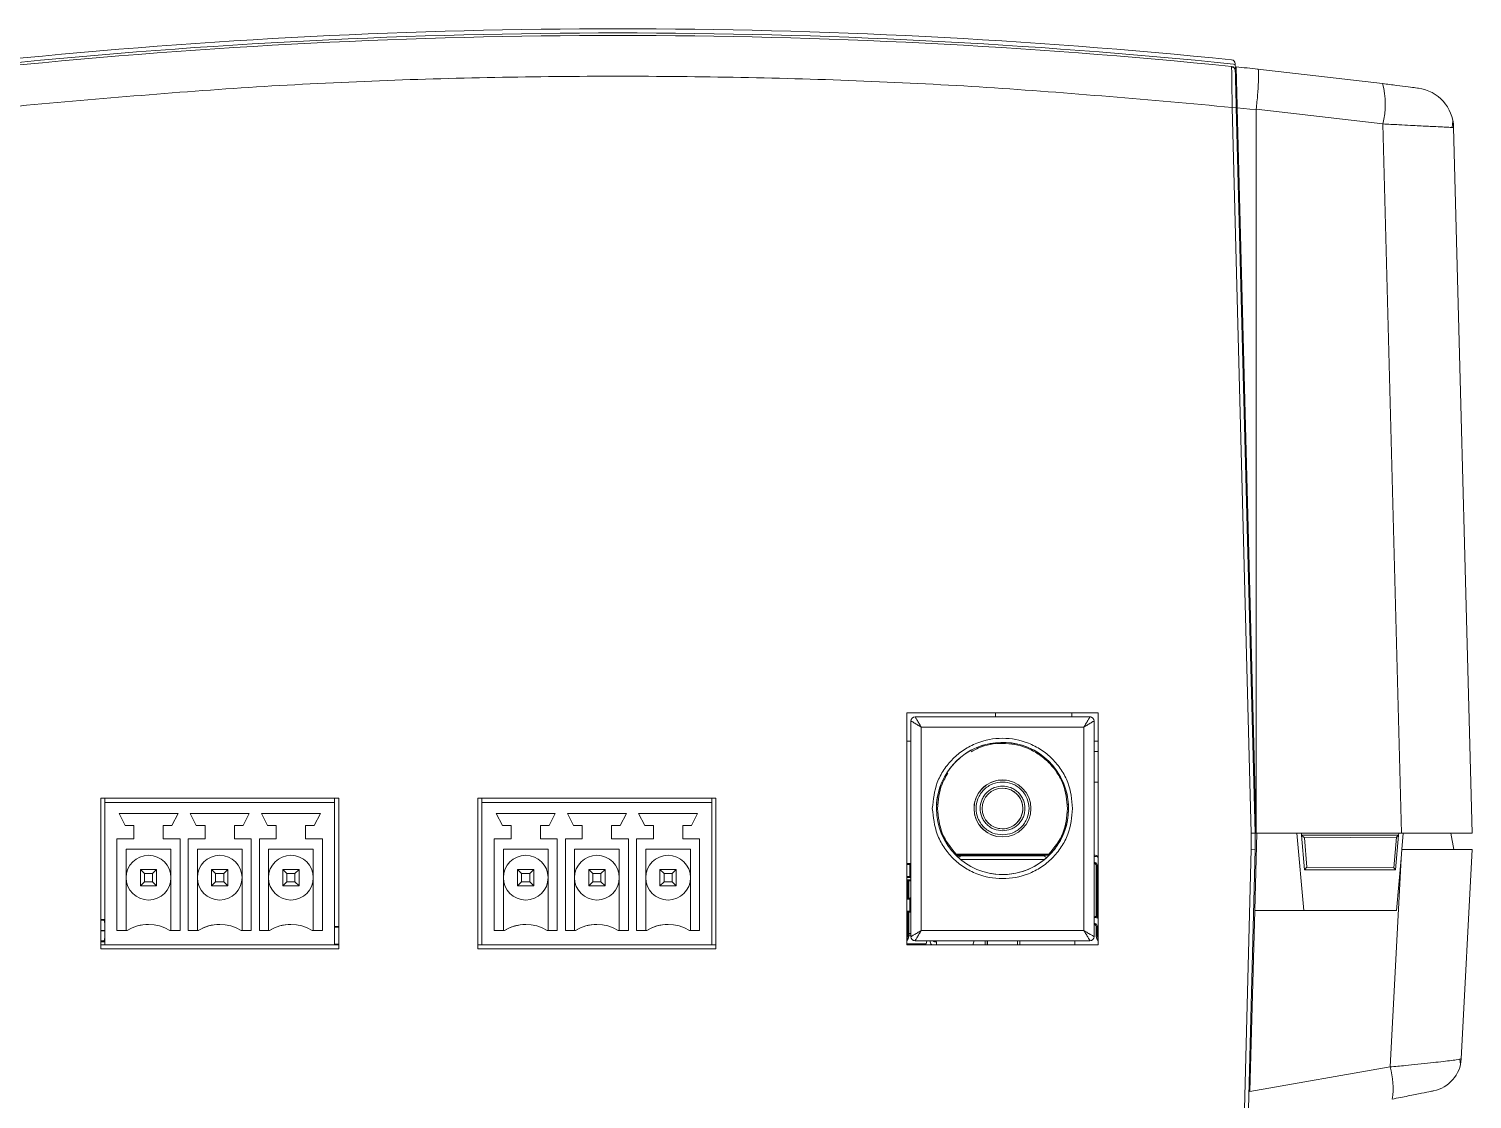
# Model space of a CAD drawing. Header units: millimetres. Extents: x 15 to 1184, y 5 to 836.
# Drawn here: x 515.1 to 657, y 67.4 to 172.6 of the extents above; entities that cross this region are included whole.
import ezdxf

# ---------------------------------------------------------------- set-up
doc = ezdxf.new("R2010")
doc.units = ezdxf.units.MM

msp = doc.modelspace()

# ---------------------------------------------------------------- linework, layer by layer
at = {"color": 7, "linetype": 'Continuous', "lineweight": 15}
for p, q in [((633.69, 169.19), (633.69, 168.96)), ((633.7, 168.68), (633.76, 168.68)), ((648.17, 167.24), (635.91, 168.66)), ((633.78, 164.91), (633.38, 164.9)), ((635.25, 93.56), (633.38, 164.9)), ((635.65, 93.57), (633.78, 164.91)), ((635.75, 164.66), (633.88, 164.85)), ((633.88, 164.85), (635.75, 93.57)), ((635.75, 164.71), (648.2, 163.27)), ((635.75, 164.66), (635.75, 164.71)), ((635.75, 93.57), (635.75, 164.66)), ((633.8, 164.3), (633.9, 164.3)), ((633.81, 163.97), (633.91, 163.97)), ((633.91, 163.93), (633.81, 163.94)), ((648.2, 163.27), (650.02, 93.57)), ((655.03, 162.93), (655.09, 163.59)), ((655.16, 162.92), (654.93, 162.93)), ((656.98, 93.57), (655.16, 162.92)), ((620.2, 105.39), (601.4, 105.39)), ((601.4, 105.39), (601.4, 82.59)), ((610.1, 105.39), (610.1, 104.99)), ((610.1, 105.39), (610.1, 104.99)), ((620.2, 82.59), (620.2, 105.39)), ((601.8, 104.59), (601.8, 83.39)), ((601.8, 104.59), (601.8, 104.59)), ((601.8, 104.59), (601.8, 96.39)), ((619.4, 104.99), (602.2, 104.99)), ((602.2, 104.99), (602.2, 104.99)), ((604.4, 104.99), (602.2, 104.99)), ((602.8, 103.99), (602.8, 83.99)), ((618.8, 103.99), (602.8, 103.99)), ((605.2, 104.99), (605.2, 104.99)), ((616.4, 104.99), (616.4, 104.99)), ((619.4, 104.99), (617.2, 104.99)), ((618.8, 83.99), (618.8, 103.99)), ((619.4, 104.99), (619.4, 104.99)), ((619.5, 104.98), (619.5, 104.98)), ((619.8, 83.39), (619.8, 104.59)), ((601.4, 102.59), (601.8, 102.59)), ((619.8, 102.59), (620.2, 102.59)), ((619.8, 101.59), (620.2, 101.59)), ((611.29, 97.93), (610.8, 97.99)), ((611.29, 97.93), (611.29, 97.93)), ((611.48, 98.71), (611.48, 98.71)), ((619.8, 98.59), (620.2, 98.59)), ((545.53, 96.99), (522.13, 96.99)), ((522.13, 96.99), (522.13, 82.19)), ((522.53, 96.59), (522.53, 96.59)), ((522.53, 96.59), (522.53, 96.59)), ((522.53, 82.59), (522.53, 96.59)), ((522.53, 96.59), (545.13, 96.59)), ((545.13, 96.59), (545.13, 82.59)), ((545.53, 82.19), (545.53, 96.99)), ((582.62, 96.99), (559.22, 96.99)), ((559.22, 96.99), (559.22, 82.19)), ((559.62, 96.59), (559.62, 96.59)), ((559.62, 96.59), (559.62, 96.59)), ((559.62, 82.59), (559.62, 96.59)), ((559.62, 96.59), (582.22, 96.59)), ((582.22, 96.59), (582.22, 82.59)), ((582.62, 82.19), (582.62, 96.99)), ((635.67, 96.69), (635.57, 96.69)), ((522.53, 95.59), (522.53, 90.99)), ((529.73, 95.49), (523.93, 95.49)), ((523.93, 95.49), (524.53, 94.31)), ((529.73, 95.49), (529.13, 94.31)), ((529.13, 94.31), (529.73, 95.49)), ((529.73, 95.49), (529.73, 95.49)), ((536.73, 95.49), (530.93, 95.49)), ((530.93, 95.49), (531.53, 94.31)), ((536.73, 95.49), (536.13, 94.31)), ((536.13, 94.31), (536.73, 95.49)), ((536.73, 95.49), (536.73, 95.49)), ((543.73, 95.49), (537.93, 95.49)), ((537.93, 95.49), (538.53, 94.31)), ((543.73, 95.49), (543.13, 94.31)), ((543.13, 94.31), (543.73, 95.49)), ((543.73, 95.49), (543.73, 95.49)), ((559.62, 95.59), (559.62, 90.99)), ((566.82, 95.49), (561.02, 95.49)), ((561.02, 95.49), (561.62, 94.31)), ((566.82, 95.49), (566.22, 94.31)), ((566.22, 94.31), (566.82, 95.49)), ((566.82, 95.49), (566.82, 95.49)), ((573.82, 95.49), (568.02, 95.49)), ((568.02, 95.49), (568.62, 94.31)), ((573.82, 95.49), (573.22, 94.31)), ((573.22, 94.31), (573.82, 95.49)), ((573.82, 95.49), (573.82, 95.49)), ((580.82, 95.49), (575.02, 95.49)), ((575.02, 95.49), (575.62, 94.31)), ((580.82, 95.49), (580.22, 94.31)), ((580.22, 94.31), (580.82, 95.49)), ((580.82, 95.49), (580.82, 95.49)), ((601.8, 95.59), (601.8, 83.39)), ((601.8, 95.59), (601.8, 95.59)), ((601.8, 90.49), (601.8, 95.59)), ((635.69, 95.97), (635.59, 95.97)), ((635.65, 94.22), (635.61, 95.97)), ((524.53, 94.31), (525.39, 94.31)), ((525.39, 94.31), (525.39, 92.99)), ((528.27, 94.31), (528.27, 92.99)), ((529.13, 94.31), (528.27, 94.31)), ((528.27, 92.99), (528.27, 94.31)), ((528.27, 94.31), (528.27, 94.31)), ((529.13, 94.31), (529.13, 94.31)), ((531.53, 94.31), (532.39, 94.31)), ((532.39, 94.31), (532.39, 92.99)), ((535.27, 94.31), (535.27, 92.99)), ((536.13, 94.31), (535.27, 94.31)), ((535.27, 92.99), (535.27, 94.31)), ((535.27, 94.31), (535.27, 94.31)), ((536.13, 94.31), (536.13, 94.31)), ((538.53, 94.31), (539.39, 94.31)), ((539.39, 94.31), (539.39, 92.99)), ((542.27, 94.31), (542.27, 92.99)), ((543.13, 94.31), (542.27, 94.31)), ((542.27, 92.99), (542.27, 94.31)), ((542.27, 94.31), (542.27, 94.31)), ((543.13, 94.31), (543.13, 94.31)), ((561.62, 94.31), (562.48, 94.31)), ((562.48, 94.31), (562.48, 92.99)), ((565.36, 94.31), (565.36, 92.99)), ((566.22, 94.31), (565.36, 94.31)), ((565.36, 92.99), (565.36, 94.31)), ((565.36, 94.31), (565.36, 94.31)), ((566.22, 94.31), (566.22, 94.31)), ((568.62, 94.31), (569.48, 94.31)), ((569.48, 94.31), (569.48, 92.99)), ((572.36, 94.31), (572.36, 92.99)), ((573.22, 94.31), (572.36, 94.31)), ((572.36, 92.99), (572.36, 94.31)), ((572.36, 94.31), (572.36, 94.31)), ((573.22, 94.31), (573.22, 94.31)), ((575.62, 94.31), (576.48, 94.31)), ((576.48, 94.31), (576.48, 92.99)), ((579.36, 94.31), (579.36, 92.99)), ((580.22, 94.31), (579.36, 94.31)), ((579.36, 92.99), (579.36, 94.31)), ((579.36, 94.31), (579.36, 94.31)), ((580.22, 94.31), (580.22, 94.31)), ((610.32, 94.05), (610.32, 94.05)), ((635.65, 93.57), (635.65, 94.22)), ((525.39, 92.99), (523.73, 92.99)), ((523.73, 92.99), (523.73, 83.99)), ((528.27, 92.99), (529.93, 92.99)), ((528.27, 92.99), (528.27, 92.99)), ((529.93, 83.99), (529.93, 92.99)), ((529.93, 83.99), (529.93, 92.99)), ((529.93, 92.99), (529.93, 92.99)), ((532.39, 92.99), (530.73, 92.99)), ((530.73, 92.99), (530.73, 83.99)), ((535.27, 92.99), (536.93, 92.99)), ((535.27, 92.99), (535.27, 92.99)), ((536.93, 83.99), (536.93, 92.99)), ((536.93, 83.99), (536.93, 92.99)), ((536.93, 92.99), (536.93, 92.99)), ((539.39, 92.99), (537.73, 92.99)), ((537.73, 92.99), (537.73, 83.99)), ((542.27, 92.99), (543.93, 92.99)), ((542.27, 92.99), (542.27, 92.99)), ((543.93, 83.99), (543.93, 92.99)), ((543.93, 90.99), (543.93, 92.99)), ((543.93, 92.99), (543.93, 92.99)), ((562.48, 92.99), (560.82, 92.99)), ((560.82, 92.99), (560.82, 83.99)), ((565.36, 92.99), (567.02, 92.99)), ((565.36, 92.99), (565.36, 92.99)), ((567.02, 83.99), (567.02, 92.99)), ((567.02, 83.99), (567.02, 92.99)), ((567.02, 92.99), (567.02, 92.99)), ((569.48, 92.99), (567.82, 92.99)), ((567.82, 92.99), (567.82, 83.99)), ((572.36, 92.99), (574.02, 92.99)), ((572.36, 92.99), (572.36, 92.99)), ((574.02, 83.99), (574.02, 92.99)), ((574.02, 83.99), (574.02, 92.99)), ((574.02, 92.99), (574.02, 92.99)), ((576.48, 92.99), (574.82, 92.99)), ((574.82, 92.99), (574.82, 83.99)), ((579.36, 92.99), (581.02, 92.99)), ((579.36, 92.99), (579.36, 92.99)), ((581.02, 83.99), (581.02, 92.99)), ((581.02, 90.99), (581.02, 92.99)), ((581.02, 92.99), (581.02, 92.99)), ((610.13, 93.28), (610.13, 93.28)), ((635.25, 93.56), (635.65, 93.57)), ((635.25, 91.98), (635.25, 93.56)), ((635.6, 85.97), (635.8, 93.57)), ((635.65, 91.97), (635.65, 93.57)), ((635.65, 93.57), (635.75, 93.57)), ((650.02, 93.57), (635.75, 93.57)), ((639.75, 93.57), (640.42, 85.97)), ((640.21, 93.37), (640.19, 93.57)), ((649.75, 93.37), (640.21, 93.37)), ((640.21, 93.37), (640.48, 93.12)), ((640.5, 89.97), (640.21, 93.37)), ((640.48, 93.12), (649.55, 93.18)), ((640.48, 93.12), (640.73, 90.22)), ((649.28, 90.16), (649.55, 93.18)), ((649.75, 93.37), (649.45, 89.97)), ((649.55, 93.18), (649.75, 93.37)), ((649.77, 93.57), (649.75, 93.37)), ((650.02, 93.57), (656.98, 93.57)), ((650.06, 91.97), (650.2, 93.57)), ((655.18, 91.97), (654.9, 93.57)), ((522.53, 90.99), (522.53, 88.59)), ((522.53, 90.99), (522.53, 90.99)), ((524.63, 91.99), (524.63, 89.19)), ((524.63, 83.99), (524.63, 91.99)), ((524.63, 91.99), (524.63, 91.99)), ((524.63, 91.99), (529.03, 91.99)), ((526.83, 91.39), (526.83, 91.39)), ((529.03, 89.19), (529.03, 91.99)), ((531.63, 91.99), (531.63, 89.19)), ((531.63, 83.99), (531.63, 91.99)), ((531.63, 91.99), (531.63, 91.99)), ((531.63, 91.99), (536.03, 91.99)), ((533.83, 91.39), (533.83, 91.39)), ((536.03, 89.19), (536.03, 91.99)), ((538.63, 91.99), (538.63, 89.19)), ((538.63, 83.99), (538.63, 91.99)), ((538.63, 91.99), (538.63, 91.99)), ((538.63, 91.99), (543.03, 91.99)), ((540.83, 91.39), (540.83, 91.39)), ((543.03, 89.19), (543.03, 91.99)), ((543.93, 88.59), (543.93, 90.99)), ((543.93, 90.99), (543.93, 90.99)), ((559.62, 90.99), (559.62, 88.59)), ((559.62, 90.99), (559.62, 90.99)), ((561.72, 91.99), (561.72, 89.19)), ((561.72, 83.99), (561.72, 91.99)), ((561.72, 91.99), (561.72, 91.99)), ((561.72, 91.99), (566.12, 91.99)), ((563.92, 91.39), (563.92, 91.39)), ((566.12, 89.19), (566.12, 91.99)), ((568.72, 91.99), (568.72, 89.19)), ((568.72, 83.99), (568.72, 91.99)), ((568.72, 91.99), (568.72, 91.99)), ((568.72, 91.99), (573.12, 91.99)), ((570.92, 91.39), (570.92, 91.39)), ((573.12, 89.19), (573.12, 91.99)), ((575.72, 91.99), (575.72, 89.19)), ((575.72, 83.99), (575.72, 91.99)), ((575.72, 91.99), (575.72, 91.99)), ((575.72, 91.99), (580.12, 91.99)), ((577.92, 91.39), (577.92, 91.39)), ((580.12, 89.19), (580.12, 91.99)), ((581.02, 88.59), (581.02, 90.99)), ((581.02, 90.99), (581.02, 90.99)), ((606.21, 91.39), (614.3, 91.39)), ((606.25, 91.39), (606.21, 91.39)), ((606.25, 91.39), (606.25, 91.49)), ((606.25, 91.49), (615.36, 91.49)), ((606.25, 91.39), (615.36, 91.39)), ((615, 91.34), (606.6, 91.34)), ((606.74, 91.34), (606.73, 91.33)), ((615.36, 91.49), (615.36, 91.39)), ((615.56, 91.56), (615.56, 91.56)), ((620.05, 91.36), (620.05, 91.36)), ((634.58, 66.45), (635.25, 91.98)), ((634.98, 66.44), (635.65, 91.97)), ((635.25, 91.98), (635.65, 91.97)), ((648.91, 70.58), (649.99, 91.08)), ((649.54, 85.97), (649.99, 91.08)), ((650.06, 91.97), (649.99, 91.08)), ((656.98, 91.97), (650.06, 91.97)), ((655.9, 71.39), (656.98, 91.97)), ((526.03, 89.99), (526.43, 89.59)), ((526.03, 89.99), (527.63, 89.99)), ((526.03, 88.39), (526.03, 89.99)), ((527.23, 89.59), (526.43, 89.59)), ((526.43, 89.59), (526.43, 88.79)), ((527.63, 89.99), (527.23, 89.59)), ((527.23, 89.59), (527.23, 88.79)), ((527.63, 89.99), (527.63, 88.39)), ((533.03, 89.99), (533.43, 89.59)), ((533.03, 89.99), (534.63, 89.99)), ((533.03, 88.39), (533.03, 89.99)), ((534.23, 89.59), (533.43, 89.59)), ((533.43, 89.59), (533.43, 88.79)), ((534.63, 89.99), (534.23, 89.59)), ((534.23, 89.59), (534.23, 88.79)), ((534.63, 89.99), (534.63, 88.39)), ((540.03, 88.39), (540.03, 89.99)), ((540.03, 89.99), (540.43, 89.59)), ((540.03, 89.99), (541.63, 89.99)), ((540.43, 89.59), (540.43, 88.79)), ((541.23, 89.59), (540.43, 89.59)), ((541.63, 89.99), (541.23, 89.59)), ((541.23, 89.59), (541.23, 88.79)), ((541.63, 89.99), (541.63, 88.39)), ((563.12, 88.39), (563.12, 89.99)), ((563.12, 89.99), (563.52, 89.59)), ((563.12, 89.99), (564.72, 89.99)), ((563.52, 89.59), (563.52, 88.79)), ((564.32, 89.59), (563.52, 89.59)), ((564.72, 89.99), (564.32, 89.59)), ((564.32, 89.59), (564.32, 88.79)), ((564.72, 89.99), (564.72, 88.39)), ((570.12, 89.99), (570.52, 89.59)), ((570.12, 89.99), (571.72, 89.99)), ((570.12, 88.39), (570.12, 89.99)), ((571.32, 89.59), (570.52, 89.59)), ((570.52, 89.59), (570.52, 88.79)), ((571.72, 89.99), (571.32, 89.59)), ((571.32, 89.59), (571.32, 88.79)), ((571.72, 89.99), (571.72, 88.39)), ((577.12, 89.99), (577.52, 89.59)), ((577.12, 89.99), (578.72, 89.99)), ((577.12, 88.39), (577.12, 89.99)), ((578.32, 89.59), (577.52, 89.59)), ((577.52, 89.59), (577.52, 88.79)), ((578.72, 89.99), (578.32, 89.59)), ((578.32, 89.59), (578.32, 88.79)), ((578.72, 89.99), (578.72, 88.39)), ((601.7, 90.59), (601.4, 90.59)), ((601.4, 90.59), (601.7, 90.59)), ((601.7, 90.49), (601.7, 90.59)), ((601.7, 90.49), (601.8, 90.49)), ((601.7, 89.29), (601.7, 90.49)), ((601.8, 90.69), (601.8, 90.69)), ((601.8, 89.29), (601.8, 90.49)), ((601.8, 90.49), (601.8, 89.29)), ((620, 90.39), (620, 85.49)), ((620, 90.39), (620.1, 90.39)), ((620, 85.37), (620, 90.39)), ((620.1, 85.49), (620.1, 90.39)), ((640.5, 89.97), (640.73, 90.22)), ((640.5, 89.97), (649.45, 89.97)), ((640.73, 90.22), (649.28, 90.16)), ((649.28, 90.16), (649.45, 89.97)), ((522.53, 88.59), (522.53, 82.59)), ((522.53, 88.59), (522.53, 88.59)), ((524.63, 89.19), (524.63, 83.99)), ((526.43, 88.79), (526.03, 88.39)), ((527.63, 88.39), (526.03, 88.39)), ((527.23, 88.79), (526.43, 88.79)), ((527.23, 88.79), (527.63, 88.39)), ((529.03, 83.99), (529.03, 89.19)), ((531.63, 89.19), (531.63, 83.99)), ((533.43, 88.79), (533.03, 88.39)), ((534.63, 88.39), (533.03, 88.39)), ((534.23, 88.79), (533.43, 88.79)), ((534.23, 88.79), (534.63, 88.39)), ((536.03, 83.99), (536.03, 89.19)), ((538.63, 89.19), (538.63, 83.99)), ((540.43, 88.79), (540.03, 88.39)), ((541.63, 88.39), (540.03, 88.39)), ((541.23, 88.79), (540.43, 88.79)), ((541.23, 88.79), (541.63, 88.39)), ((543.03, 83.99), (543.03, 89.19)), ((543.93, 88.59), (543.93, 88.59)), ((543.93, 83.99), (543.93, 88.59)), ((559.62, 88.59), (559.62, 82.59)), ((559.62, 88.59), (559.62, 88.59)), ((561.72, 89.19), (561.72, 83.99)), ((563.52, 88.79), (563.12, 88.39)), ((564.72, 88.39), (563.12, 88.39)), ((564.32, 88.79), (563.52, 88.79)), ((564.32, 88.79), (564.72, 88.39)), ((566.12, 83.99), (566.12, 89.19)), ((568.72, 89.19), (568.72, 83.99)), ((570.52, 88.79), (570.12, 88.39)), ((571.72, 88.39), (570.12, 88.39)), ((571.32, 88.79), (570.52, 88.79)), ((571.32, 88.79), (571.72, 88.39)), ((573.12, 83.99), (573.12, 89.19)), ((575.72, 89.19), (575.72, 83.99)), ((577.52, 88.79), (577.12, 88.39)), ((578.72, 88.39), (577.12, 88.39)), ((578.32, 88.79), (577.52, 88.79)), ((578.32, 88.79), (578.72, 88.39)), ((580.12, 83.99), (580.12, 89.19)), ((581.02, 88.59), (581.02, 88.59)), ((581.02, 83.99), (581.02, 88.59)), ((601.4, 89.19), (601.7, 89.19)), ((601.5, 88.99), (601.4, 88.99)), ((601.5, 88.89), (601.5, 88.99)), ((601.5, 88.89), (601.5, 87.49)), ((601.6, 88.89), (601.5, 88.89)), ((601.53, 88.99), (601.53, 88.99)), ((601.6, 87.49), (601.6, 88.89)), ((601.6, 88.89), (601.8, 88.89)), ((601.6, 87.19), (601.6, 88.89)), ((601.61, 88.99), (601.8, 88.99)), ((601.8, 89.29), (601.7, 89.29)), ((601.7, 89.19), (601.7, 89.29)), ((601.8, 87.09), (601.8, 89.29)), ((601.8, 89.09), (601.8, 89.09)), ((526.83, 86.99), (526.83, 86.99)), ((533.83, 86.99), (533.83, 86.99)), ((540.83, 86.99), (540.83, 86.99)), ((563.92, 86.99), (563.92, 86.99)), ((570.92, 86.99), (570.92, 86.99)), ((577.92, 86.99), (577.92, 86.99)), ((601.4, 87.39), (601.5, 87.39)), ((601.5, 87.39), (601.4, 87.39)), ((601.7, 87.19), (601.4, 87.19)), ((601.4, 87.19), (601.7, 87.19)), ((601.5, 87.49), (601.5, 87.39)), ((601.5, 87.49), (601.6, 87.49)), ((601.5, 87.39), (601.5, 87.29)), ((601.5, 87.29), (601.6, 87.29)), ((601.6, 87.19), (601.6, 87.29)), ((601.7, 87.09), (601.7, 87.19)), ((601.7, 87.09), (601.8, 87.09)), ((601.7, 85.89), (601.7, 87.09)), ((601.8, 87.29), (601.8, 87.29)), ((601.8, 85.89), (601.8, 87.09)), ((601.8, 87.09), (601.8, 85.89)), ((601.4, 85.79), (601.7, 85.79)), ((601.5, 85.77), (601.5, 85.02)), ((601.6, 83.69), (601.6, 85.79)), ((601.6, 84.93), (601.6, 85.68)), ((601.8, 85.89), (601.7, 85.89)), ((601.7, 85.79), (601.7, 85.89)), ((601.8, 83.39), (601.8, 85.89)), ((601.8, 85.69), (601.8, 85.69)), ((620, 85.49), (620.1, 85.49)), ((620.05, 85.36), (620.05, 85.36)), ((620.08, 85.4), (620.08, 85.4)), ((620.1, 85.49), (620.1, 85.39)), ((620.1, 85.39), (620.2, 85.39)), ((620.2, 85.39), (620.1, 85.39)), ((635.13, 68.16), (635.6, 85.97)), ((635.6, 85.97), (649.54, 85.97)), ((522.47, 85.09), (522.13, 85.09)), ((522.13, 85.09), (522.47, 85.09)), ((522.15, 84.29), (522.13, 84.29)), ((522.15, 84.29), (522.15, 84.29)), ((522.15, 84.03), (522.15, 83.07)), ((522.47, 85.01), (522.47, 85.09)), ((522.47, 85.09), (522.47, 85.09)), ((522.5, 85.09), (522.5, 85.09)), ((523.73, 83.99), (524.73, 83.99)), ((524.73, 83.99), (524.73, 83.99)), ((529.93, 83.99), (528.93, 83.99)), ((529.93, 83.99), (529.93, 83.99)), ((530.73, 83.99), (531.73, 83.99)), ((531.73, 83.99), (531.73, 83.99)), ((536.93, 83.99), (535.93, 83.99)), ((536.93, 83.99), (536.93, 83.99)), ((537.73, 83.99), (538.73, 83.99)), ((538.73, 83.99), (538.73, 83.99)), ((543.93, 83.99), (542.93, 83.99)), ((543.93, 83.99), (543.93, 83.99)), ((545.53, 84.39), (545.13, 84.39)), ((560.82, 83.99), (561.82, 83.99)), ((561.82, 83.99), (561.82, 83.99)), ((567.02, 83.99), (566.02, 83.99)), ((567.02, 83.99), (567.02, 83.99)), ((567.82, 83.99), (568.82, 83.99)), ((568.82, 83.99), (568.82, 83.99)), ((574.02, 83.99), (573.02, 83.99)), ((574.02, 83.99), (574.02, 83.99)), ((574.82, 83.99), (575.82, 83.99)), ((575.82, 83.99), (575.82, 83.99)), ((581.02, 83.99), (580.02, 83.99)), ((581.02, 83.99), (581.02, 83.99)), ((601.5, 85.02), (601.5, 84.93)), ((601.5, 84.93), (601.5, 83.59)), ((601.6, 84.93), (601.5, 84.93)), ((601.6, 83.59), (601.6, 84.93)), ((602.8, 83.99), (618.8, 83.99)), ((620, 84.39), (620, 83.59)), ((620, 84.39), (620.1, 84.39)), ((620, 83.59), (620, 84.39)), ((620.1, 83.59), (620.1, 84.39)), ((522.15, 82.89), (522.13, 82.89)), ((522.15, 82.89), (522.13, 82.89)), ((522.53, 82.59), (522.13, 82.59)), ((522.15, 82.59), (522.13, 82.59)), ((522.15, 82.59), (522.15, 82.89)), ((522.15, 82.89), (522.15, 82.89)), ((522.15, 82.89), (522.47, 82.89)), ((522.47, 82.89), (522.47, 82.98)), ((522.53, 82.59), (522.53, 82.59)), ((545.13, 82.59), (522.53, 82.59)), ((545.53, 82.59), (545.13, 82.59)), ((559.62, 82.59), (559.22, 82.59)), ((559.62, 82.59), (559.62, 82.59)), ((582.22, 82.59), (559.62, 82.59)), ((582.62, 82.59), (582.22, 82.59)), ((601.4, 82.69), (603.31, 82.69)), ((601.4, 82.59), (620.2, 82.59)), ((601.5, 83.59), (601.6, 83.59)), ((601.8, 83.69), (601.6, 83.69)), ((601.6, 83.54), (601.8, 83.54)), ((601.8, 83.39), (601.8, 83.39)), ((601.8, 83.39), (601.8, 83.39)), ((602.11, 83), (602.11, 83)), ((602.2, 82.99), (619.4, 82.99)), ((603.35, 82.99), (603.31, 82.69)), ((603.77, 82.69), (603.66, 82.99)), ((603.66, 82.99), (603.77, 82.69)), ((603.77, 82.69), (603.77, 82.69)), ((604.3, 82.89), (604.12, 82.89)), ((604.3, 82.59), (604.3, 82.89)), ((607.89, 82.59), (608, 82.99)), ((609.1, 82.99), (609.1, 82.59)), ((609.32, 82.99), (609.32, 82.59)), ((612.29, 82.59), (612.29, 82.99)), ((612.5, 82.59), (612.5, 82.99)), ((617.91, 82.59), (617.91, 82.99)), ((617.91, 82.99), (617.91, 82.59)), ((620, 83.59), (620.1, 83.59)), ((522.13, 82.19), (545.53, 82.19)), ((559.22, 82.19), (582.62, 82.19)), ((635.25, 72.57), (635.14, 72.57)), ((655.83, 70.86), (655.77, 71.35)), ((635.13, 68.16), (648.91, 70.58))]:
    msp.add_line(p, q, dxfattribs=at)
at = {"color": 8, "linetype": 'Continuous', "lineweight": 15}
for p, q in [((634.01, 159.99), (633.91, 160)), ((617.61, 105.39), (617.61, 104.99)), ((606.31, 91.29), (606.72, 91.29)), ((614.93, 90.97), (606.68, 90.97)), ((614.3, 91.34), (614.3, 91.39)), ((601.4, 90.49), (601.7, 90.49)), ((601.7, 89.29), (601.4, 89.29)), ((601.4, 88.89), (601.5, 88.89)), ((601.5, 87.49), (601.4, 87.49)), ((601.5, 87.29), (601.4, 87.29)), ((601.4, 87.09), (601.7, 87.09)), ((601.5, 87.29), (601.5, 87.19)), ((601.7, 85.89), (601.4, 85.89)), ((601.5, 85.77), (601.4, 85.77)), ((601.5, 85.79), (601.5, 85.77)), ((620.2, 85.49), (620.1, 85.49)), ((620.1, 85.35), (620.1, 85.39)), ((522.47, 85.01), (522.13, 85.01)), ((522.13, 84.03), (522.15, 84.03)), ((522.53, 84.01), (522.15, 84.01)), ((522.53, 83.98), (522.15, 83.98)), ((522.53, 84.67), (522.47, 85.01)), ((545.13, 84.32), (545.53, 84.32)), ((601.5, 85.02), (601.4, 85.02)), ((601.4, 84.93), (601.5, 84.93)), ((522.15, 83.07), (522.13, 83.07)), ((522.47, 82.98), (522.15, 82.98)), ((522.47, 82.98), (522.53, 83.31)), ((545.53, 82.66), (545.13, 82.66)), ((609.3, 82.99), (609.3, 82.59)), ((635.18, 70.06), (635.08, 70.06))]:
    msp.add_line(p, q, dxfattribs=at)
at = {"color": 7, "linetype": 'Continuous', "lineweight": 15, "flags": 128}
for points in [[(619.5, 104.98), (619.48, 104.99), (619.4, 104.99)], [(522.53, 96.59), (522.53, 96.75), (522.53, 96.88), (522.53, 96.96), (522.53, 96.99), (522.53, 96.96), (522.53, 96.88), (522.53, 96.75), (522.53, 96.59)], [(522.53, 95.59), (522.53, 95.79), (522.53, 95.98), (522.53, 96.15), (522.53, 96.3), (522.53, 96.42), (522.53, 96.52), (522.53, 96.57), (522.53, 96.59)], [(545.13, 96.59), (545.13, 96.75), (545.13, 96.88), (545.13, 96.96), (545.13, 96.99)], [(559.62, 96.59), (559.62, 96.75), (559.62, 96.88), (559.62, 96.96), (559.62, 96.99), (559.62, 96.96), (559.62, 96.88), (559.62, 96.75), (559.62, 96.59)], [(559.62, 95.59), (559.62, 95.79), (559.62, 95.98), (559.62, 96.15), (559.62, 96.3), (559.62, 96.42), (559.62, 96.52), (559.62, 96.57), (559.62, 96.59)], [(582.22, 96.59), (582.22, 96.75), (582.22, 96.88), (582.22, 96.96), (582.22, 96.99)], [(620.05, 91.36), (620, 91.37), (619.8, 91.39)], [(620.05, 85.36), (620, 85.37), (619.8, 85.39)], [(522.15, 84.03), (522.15, 84.08), (522.15, 84.13), (522.15, 84.18), (522.15, 84.22), (522.15, 84.25), (522.15, 84.27), (522.15, 84.29), (522.15, 84.29)], [(522.5, 85.09), (522.49, 85.09), (522.47, 85.09)], [(522.15, 83.07), (522.15, 83.04), (522.15, 83), (522.15, 82.97), (522.15, 82.94), (522.15, 82.92), (522.15, 82.91), (522.15, 82.9), (522.15, 82.89)]]:
    msp.add_lwpolyline(points, dxfattribs=at)
at = {"color": 7, "linetype": 'Continuous', "lineweight": 15}
for centre, radius in [((610.8, 95.99), 6.5), ((610.8, 95.99), 2.8), ((526.83, 89.19), 2.2), ((533.83, 89.19), 2.2), ((540.83, 89.19), 2.2), ((563.92, 89.19), 2.2), ((570.92, 89.19), 2.2), ((577.92, 89.19), 2.2)]:
    msp.add_circle(centre, radius, dxfattribs=at)
for centre, radius, start, end in [((572.98, -427.38), 599.6, 84.20556, 95.79444), ((572.98, -427.38), 600, 84.22728, 95.77272), ((572.98, -428.03), 600, 84.22728, 95.77272), ((633.29, 169.18), 0.4, 1.5, 84.2273), ((633.29, 168.53), 0.4, 1.5, 84.2273), ((572.98, -428.03), 600, 83.97981, 84.18405), ((640.44, 165.21), 8, 345.9399, 14.6608), ((651.16, 162.82), 4, 1.5, 82.462), ((602.2, 104.59), 0.4, 90, 180), ((602.2, 104.59), 0.4, 90, 180), ((619.4, 104.59), 0.4, 0, 90), ((610.8, 95.99), 6.5, 317.0141, 180), ((610.8, 95.99), 2.8, 75.9638, 255.9638), ((610.8, 95.99), 2, 90, 270), ((610.8, 95.99), 2, 270, 90), ((610.8, 95.99), 2, 0, 75.9638), ((610.8, 95.99), 2, 255.9638, 360), ((526.83, 89.19), 2.2, 90, 180), ((533.83, 89.19), 2.2, 90, 180), ((540.83, 89.19), 2.2, 90, 180), ((563.92, 89.19), 2.2, 90, 180), ((570.92, 89.19), 2.2, 90, 180), ((577.92, 89.19), 2.2, 90, 180), ((610.8, 95.99), 6.5, 255.9638, 314.5922), ((614.3, 89.59), 1.8, 75.9638, 90), ((614.3, 89.59), 1.8, 75.9638, 90), ((614.3, 89.59), 1.8, 61.9275, 71.1183), ((619.8, 90.39), 1, 66.4188, 90), ((601.7, 90.69), 0.1, 270, 0), ((601.7, 90.69), 0.1, 270, 0), ((619.8, 90.39), 0.2, 0, 90), ((526.83, 89.19), 2.2, 180, 270), ((533.83, 89.19), 2.2, 180, 270), ((540.83, 89.19), 2.2, 180, 270), ((563.92, 89.19), 2.2, 180, 270), ((570.92, 89.19), 2.2, 180, 270), ((577.92, 89.19), 2.2, 180, 270), ((601.5, 88.89), 0.1, 0, 90), ((601.5, 88.89), 0.1, 360, 90), ((601.7, 89.09), 0.1, 0, 90), ((601.7, 89.09), 0.1, 0, 75.9638), ((601.5, 87.49), 0.1, 270, 0), ((601.5, 87.49), 0.1, 270, 0), ((601.7, 87.29), 0.1, 270, 0), ((601.7, 87.29), 0.1, 270, 0), ((601.51, 85.67), 0.0952, 3.3676, 93.0117), ((601.7, 85.69), 0.1, 360, 90), ((601.7, 85.69), 0.1, 0, 75.9638), ((619.8, 84.39), 1, 66.4189, 90), ((620.1, 85.49), 0.1, 180, 270), ((620.1, 85.49), 0.1, 180, 270), ((522.47, 84.99), 0.1, 53.2385, 90), ((526.83, 80.62), 3.98, 58.1092, 121.8908), ((526.83, 80.62), 3.98, 90, 121.8908), ((533.83, 80.62), 3.98, 58.1092, 121.8908), ((533.83, 80.62), 3.98, 90, 121.8908), ((540.83, 80.62), 3.98, 58.1092, 121.8908), ((540.83, 80.62), 3.98, 90, 121.8908), ((563.92, 80.62), 3.98, 58.1092, 121.8908), ((563.92, 80.62), 3.97, 90, 121.8908), ((570.92, 80.62), 3.98, 58.1092, 121.8908), ((570.92, 80.62), 3.98, 90, 121.8908), ((577.92, 80.62), 3.98, 58.1092, 121.8908), ((577.92, 80.62), 3.98, 90, 121.8908), ((601.51, 84.93), 0.0952, 3.3676, 93.0117), ((619.8, 84.39), 0.2, 0, 90), ((522.47, 82.99), 0.1, 270, 306.7615), ((600.6, 83.59), 1, 323.1345, 0), ((600.6, 83.59), 1, 323.1346, 353.6206), ((602.2, 83.39), 0.4, 180, 270), ((602.2, 83.39), 0.4, 180, 255.9638), ((603.91, 82.74), 0.15, 199.179, 270), ((603.91, 82.74), 0.15, 199.179, 270), ((604.12, 83.04), 0.15, 199.179, 270), ((619.4, 83.39), 0.4, 270, 360), ((621, 83.59), 1, 180, 216.8743), ((621, 83.59), 1, 180, 216.8744), ((652.51, 71.56), 3.4, 281.5673, 357), ((642.41, 68.58), 6.8, 350.2342, 17.1528)]:
    msp.add_arc(centre, radius, start, end, dxfattribs=at)
at = {"color": 8, "linetype": 'Continuous', "lineweight": 15}
for centre, start, end in [((522.55, 84.56), 92.5764, 100.1305), ((522.55, 83.43), 259.8695, 267.4236)]:
    msp.add_arc(centre, 0.457, start, end, dxfattribs=at)
at = {"color": 7, "linetype": 'Continuous', "lineweight": 15}
for points, knots in [([(633.38, 164.9), (633.38, 165.43), (633.36, 166.48), (633.35, 167.61), (633.34, 168.28), (633.33, 168.79), (633.33, 168.87), (633.33, 168.93)], [0, 0, 0, 0, 0.250392, 0.499699, 0.630215, 0.757259, 1, 1, 1, 1]), ([(633.69, 168.96), (633.69, 168.99), (633.68, 169.04), (633.62, 169.12), (633.56, 169.14), (633.51, 169.15)], [0, 0, 0, 0, 0.225562, 0.501279, 1, 1, 1, 1]), ([(633.7, 168.68), (633.7, 168.72), (633.7, 168.82), (633.7, 168.91), (633.69, 168.96)], [0, 0, 0, 0, 0.393735, 1, 1, 1, 1]), ([(633.78, 168.88), (633.78, 168.88), (633.78, 168.88), (633.78, 168.87), (633.78, 168.86)], [0, 0, 0, 0, 0.499419, 1, 1, 1, 1]), ([(633.38, 164.9), (625.35, 165.62), (609.28, 167.07), (585.08, 168), (560.88, 168), (536.68, 167.07), (520.61, 165.62), (512.58, 164.9)], [0, 0, 0, 0, 0.200018, 0.399957, 0.60004, 0.799977, 1, 1, 1, 1]), ([(633.66, 168.68), (633.62, 168.74), (633.54, 168.87), (633.4, 168.86), (633.33, 168.85)], [0, 0, 0, 0, 0.49621, 1, 1, 1, 1]), ([(633.78, 164.91), (633.77, 165.39), (633.75, 166.33), (633.72, 167.53), (633.69, 168.37), (633.69, 168.48), (633.69, 168.54)], [0, 0, 0, 0, 0.250589, 0.500273, 0.750034, 1, 1, 1, 1]), ([(633.78, 168.86), (633.78, 168.85), (633.78, 168.81), (633.78, 168.72), (633.78, 168.61), (633.79, 168.48), (633.79, 168.31), (633.8, 168.05), (633.81, 167.77), (633.81, 167.47), (633.82, 167.17), (633.83, 166.9), (633.84, 166.61), (633.84, 166.32), (633.85, 165.95), (633.86, 165.63), (633.87, 165.35), (633.88, 165.11), (633.88, 164.94), (633.88, 164.85)], [0, 0, 0, 0, 0.065406, 0.130364, 0.19467, 0.22673, 0.301778, 0.377322, 0.45337, 0.519059, 0.584291, 0.648862, 0.68105, 0.747265, 0.813019, 0.878108, 0.910555, 0.955183, 1, 1, 1, 1]), ([(635.75, 164.71), (635.8, 165.21), (635.88, 165.98), (635.94, 166.89), (635.98, 167.64), (635.98, 168.22), (635.96, 168.59), (635.93, 168.64), (635.91, 168.66)], [0, 0, 0, 0, 0.241821, 0.36884, 0.49959, 0.709336, 0.844655, 1, 1, 1, 1]), ([(648.17, 167.24), (648.65, 167.18), (649.59, 167.06), (650.73, 166.91), (651.53, 166.81), (651.64, 166.79), (651.69, 166.78)], [0, 0, 0, 0, 0.2500459, 0.5000008, 0.7498754, 1, 1, 1, 1]), ([(602.8, 103.99), (602.68, 104.07), (602.42, 104.22), (602.14, 104.39), (601.97, 104.5), (601.87, 104.55), (601.81, 104.59), (601.81, 104.59), (601.8, 104.59)], [0, 0, 0, 0, 0.2562552, 0.5235738, 0.6520356, 0.7734879, 0.8890453, 1, 1, 1, 1]), ([(602.2, 104.99), (602.21, 104.99), (602.21, 104.98), (602.25, 104.92), (602.3, 104.83), (602.41, 104.66), (602.58, 104.37), (602.73, 104.12), (602.8, 103.99)], [0, 0, 0, 0, 0.11094, 0.226493, 0.34795, 0.476426, 0.743745, 1, 1, 1, 1]), ([(605.2, 104.99), (605.19, 104.99), (605.18, 104.99), (605.08, 104.99), (604.97, 104.99), (604.85, 104.99), (604.66, 104.99), (604.5, 104.99), (604.4, 104.99)], [0, 0, 0, 0, 0.239444, 0.36822, 0.499999, 0.628777, 0.760556, 1, 1, 1, 1]), ([(616.4, 104.99), (616.33, 104.99), (616.21, 104.99), (615.52, 104.99), (614.79, 104.99), (613.9, 104.99), (612.6, 104.99), (610.8, 104.99), (609.01, 104.99), (607.71, 104.99), (606.82, 104.99), (606.09, 104.99), (605.4, 104.99), (605.28, 104.99), (605.2, 104.99)], [0, 0, 0, 0, 0.1197215, 0.1848302, 0.25, 0.3151087, 0.3802785, 0.5, 0.6197215, 0.6848302, 0.75, 0.8151087, 0.8802785, 1, 1, 1, 1]), ([(617.2, 104.99), (617.1, 104.99), (616.95, 104.99), (616.76, 104.99), (616.64, 104.99), (616.53, 104.99), (616.43, 104.99), (616.42, 104.99), (616.4, 104.99)], [0, 0, 0, 0, 0.239444, 0.36822, 0.499999, 0.628777, 0.760556, 1, 1, 1, 1]), ([(618.8, 103.99), (618.88, 104.12), (619.03, 104.37), (619.2, 104.66), (619.31, 104.83), (619.36, 104.92), (619.4, 104.98), (619.4, 104.99), (619.4, 104.99)], [0, 0, 0, 0, 0.256255, 0.523574, 0.652036, 0.773488, 0.889045, 1, 1, 1, 1]), ([(619.8, 104.59), (619.8, 104.59), (619.79, 104.59), (619.74, 104.55), (619.64, 104.5), (619.47, 104.39), (619.18, 104.22), (618.93, 104.07), (618.8, 103.99)], [0, 0, 0, 0, 0.11094, 0.226493, 0.34795, 0.476426, 0.743745, 1, 1, 1, 1]), ([(617.7, 95.99), (617.61, 96.86), (617.47, 98.2), (616.61, 99.81), (615.72, 100.91), (614.62, 101.8), (613.01, 102.63), (610.8, 103.06), (608.6, 102.63), (606.99, 101.8), (605.89, 100.9), (605, 99.81), (604.14, 98.2), (604, 96.86), (603.9, 95.99)], [0, 0, 0, 0, 0.119721, 0.184886, 0.25, 0.315164, 0.380279, 0.5, 0.619721, 0.684886, 0.75, 0.815164, 0.880279, 1, 1, 1, 1]), ([(617.2, 95.99), (617.12, 96.8), (616.99, 98.04), (616.19, 99.53), (615.36, 100.55), (614.34, 101.38), (612.85, 102.15), (610.81, 102.53), (608.9, 102.22), (607.96, 101.7), (607.71, 101.56)], [0, 0, 0, 0, 0.181111, 0.27961, 0.378191, 0.476691, 0.575272, 0.756383, 0.937493, 1, 1, 1, 1]), ([(605.43, 99.46), (605.22, 99.1), (604.6, 98.04), (604.48, 96.8), (604.4, 95.99)], [0, 0, 0, 0, 0.3437688, 1, 1, 1, 1]), ([(610.8, 98.59), (610.48, 98.56), (609.97, 98.5), (609.37, 98.18), (608.95, 97.84), (608.62, 97.43), (608.3, 96.82), (608.14, 95.99), (608.3, 95.16), (608.62, 94.56), (608.95, 94.14), (609.37, 93.81), (609.97, 93.48), (610.48, 93.43), (610.8, 93.39)], [0, 0, 0, 0, 0.119721, 0.184795, 0.25, 0.315073, 0.380279, 0.5, 0.619721, 0.684795, 0.75, 0.815073, 0.880279, 1, 1, 1, 1]), ([(610.8, 93.79), (610.53, 93.82), (610.1, 93.87), (609.59, 94.14), (609.24, 94.43), (608.95, 94.78), (608.69, 95.29), (608.55, 95.99), (608.69, 96.7), (608.95, 97.21), (609.24, 97.56), (609.59, 97.84), (610.1, 98.12), (610.53, 98.16), (610.8, 98.19)], [0, 0, 0, 0, 0.1197215, 0.1847829, 0.2499999, 0.3150614, 0.3802785, 0.5, 0.6197215, 0.6847829, 0.7499999, 0.8150614, 0.8802785, 1, 1, 1, 1]), ([(610.8, 93.39), (611.13, 93.43), (611.64, 93.48), (612.24, 93.81), (612.65, 94.14), (612.99, 94.55), (613.31, 95.16), (613.47, 95.99), (613.31, 96.82), (612.99, 97.43), (612.66, 97.84), (612.24, 98.18), (611.64, 98.5), (611.13, 98.56), (610.8, 98.59)], [0, 0, 0, 0, 0.119721, 0.184795, 0.25, 0.315073, 0.380279, 0.5, 0.619721, 0.684795, 0.75, 0.815073, 0.880279, 1, 1, 1, 1]), ([(610.8, 98.19), (611.08, 98.16), (611.51, 98.12), (612.02, 97.84), (612.37, 97.56), (612.66, 97.21), (612.92, 96.7), (613.06, 95.99), (612.92, 95.29), (612.66, 94.78), (612.37, 94.43), (612.02, 94.14), (611.51, 93.87), (611.08, 93.82), (610.8, 93.79)], [0, 0, 0, 0, 0.119721, 0.184783, 0.25, 0.315061, 0.380279, 0.5, 0.619721, 0.684783, 0.75, 0.815061, 0.880279, 1, 1, 1, 1]), ([(601.8, 96.39), (601.8, 96.29), (601.8, 96.14), (601.8, 95.95), (601.8, 95.82), (601.8, 95.72), (601.8, 95.62), (601.8, 95.6), (601.8, 95.59)], [0, 0, 0, 0, 0.239444, 0.36822, 0.499999, 0.628777, 0.760556, 1, 1, 1, 1]), ([(603.9, 95.99), (604, 95.13), (604.14, 93.79), (605, 92.18), (605.89, 91.08), (606.99, 90.18), (608.6, 89.35), (610.8, 88.93), (613.01, 89.35), (614.62, 90.18), (615.72, 91.08), (616.61, 92.18), (617.47, 93.79), (617.61, 95.13), (617.7, 95.99)], [0, 0, 0, 0, 0.119721, 0.184886, 0.25, 0.315164, 0.380279, 0.5, 0.619721, 0.684886, 0.75, 0.815164, 0.880279, 1, 1, 1, 1]), ([(606.59, 91.19), (606.59, 91.2), (606.61, 91.25), (606.63, 91.24), (606.64, 91.24)], [0, 0, 0, 0, 0.213157, 1, 1, 1, 1]), ([(615.56, 91.56), (615.56, 91.56), (615.56, 91.56), (615.55, 91.56), (615.54, 91.55), (615.51, 91.54), (615.45, 91.52), (615.4, 91.51), (615.36, 91.49)], [0, 0, 0, 0, 0.044304, 0.091369, 0.199731, 0.334651, 0.500669, 1, 1, 1, 1]), ([(615.37, 91.36), (615.39, 91.39), (615.44, 91.43), (615.49, 91.48), (615.52, 91.52), (615.54, 91.54), (615.56, 91.56), (615.56, 91.56), (615.56, 91.56)], [0, 0, 0, 0, 0.257943, 0.498621, 0.637955, 0.762463, 0.880051, 1, 1, 1, 1]), ([(601.8, 90.49), (601.8, 90.52), (601.8, 90.57), (601.8, 90.63), (601.8, 90.66), (601.8, 90.69), (601.8, 90.69), (601.8, 90.69)], [0, 0, 0, 0, 0.248037, 0.499103, 0.626166, 0.748705, 1, 1, 1, 1]), ([(601.8, 90.69), (601.8, 90.69), (601.8, 90.68), (601.8, 90.64), (601.8, 90.6), (601.8, 90.56), (601.8, 90.52), (601.8, 90.49)], [0, 0, 0, 0, 0.248037, 0.499103, 0.626166, 0.748705, 1, 1, 1, 1]), ([(620.1, 90.39), (620.1, 90.43), (620.09, 90.51), (620.02, 90.61), (619.92, 90.68), (619.84, 90.69), (619.8, 90.69)], [0, 0, 0, 0, 0.249127, 0.499863, 0.749135, 1, 1, 1, 1]), ([(601.8, 88.99), (601.76, 88.99), (601.69, 88.99), (601.59, 88.99), (601.52, 88.99), (601.51, 88.99), (601.5, 88.99)], [0, 0, 0, 0, 0.249127, 0.499863, 0.749135, 1, 1, 1, 1]), ([(601.8, 89.09), (601.8, 89.1), (601.8, 89.1), (601.8, 89.14), (601.8, 89.18), (601.8, 89.23), (601.8, 89.27), (601.8, 89.29)], [0, 0, 0, 0, 0.248037, 0.499103, 0.626166, 0.748705, 1, 1, 1, 1]), ([(601.8, 89.29), (601.8, 89.27), (601.8, 89.21), (601.8, 89.16), (601.8, 89.13), (601.8, 89.1), (601.8, 89.1), (601.8, 89.09)], [0, 0, 0, 0, 0.2480366, 0.4991028, 0.6261663, 0.7487045, 1, 1, 1, 1]), ([(601.8, 87.09), (601.8, 87.12), (601.8, 87.17), (601.8, 87.23), (601.8, 87.26), (601.8, 87.29), (601.8, 87.29), (601.8, 87.29)], [0, 0, 0, 0, 0.248037, 0.499103, 0.626166, 0.748705, 1, 1, 1, 1]), ([(601.8, 87.29), (601.8, 87.29), (601.8, 87.28), (601.8, 87.24), (601.8, 87.2), (601.8, 87.16), (601.8, 87.12), (601.8, 87.09)], [0, 0, 0, 0, 0.248037, 0.499103, 0.626166, 0.748705, 1, 1, 1, 1]), ([(601.8, 85.69), (601.8, 85.7), (601.8, 85.7), (601.8, 85.74), (601.8, 85.78), (601.8, 85.83), (601.8, 85.87), (601.8, 85.89)], [0, 0, 0, 0, 0.248037, 0.499103, 0.626166, 0.748705, 1, 1, 1, 1]), ([(601.8, 85.89), (601.8, 85.87), (601.8, 85.81), (601.8, 85.76), (601.8, 85.73), (601.8, 85.7), (601.8, 85.7), (601.8, 85.69)], [0, 0, 0, 0, 0.248037, 0.499103, 0.626166, 0.748705, 1, 1, 1, 1]), ([(620, 85.49), (620, 85.49), (620, 85.48), (620, 85.44), (620, 85.4), (620, 85.36), (620, 85.32), (620, 85.29)], [0, 0, 0, 0, 0.248037, 0.499103, 0.626166, 0.748705, 1, 1, 1, 1]), ([(601.8, 83.39), (601.81, 83.39), (601.81, 83.4), (601.87, 83.43), (601.97, 83.49), (602.14, 83.59), (602.42, 83.76), (602.68, 83.92), (602.8, 83.99)], [0, 0, 0, 0, 0.11094, 0.226493, 0.34795, 0.476426, 0.743745, 1, 1, 1, 1]), ([(602.8, 83.99), (602.73, 83.87), (602.58, 83.61), (602.41, 83.33), (602.3, 83.15), (602.25, 83.06), (602.21, 83), (602.21, 83), (602.2, 82.99)], [0, 0, 0, 0, 0.2562552, 0.5235738, 0.6520356, 0.7734879, 0.8890453, 1, 1, 1, 1]), ([(619.4, 82.99), (619.4, 83), (619.4, 83), (619.36, 83.06), (619.31, 83.15), (619.2, 83.33), (619.03, 83.61), (618.88, 83.87), (618.8, 83.99)], [0, 0, 0, 0, 0.11094, 0.226493, 0.34795, 0.476426, 0.743745, 1, 1, 1, 1]), ([(618.8, 83.99), (618.93, 83.92), (619.18, 83.76), (619.47, 83.59), (619.64, 83.49), (619.74, 83.43), (619.79, 83.4), (619.8, 83.39), (619.8, 83.39)], [0, 0, 0, 0, 0.256255, 0.523574, 0.652036, 0.773488, 0.889045, 1, 1, 1, 1]), ([(620.1, 84.39), (620.1, 84.43), (620.09, 84.51), (620.02, 84.61), (619.92, 84.68), (619.84, 84.69), (619.8, 84.69)], [0, 0, 0, 0, 0.2491269, 0.4998627, 0.7491349, 1, 1, 1, 1]), ([(601.6, 83.59), (601.6, 83.61), (601.6, 83.64), (601.6, 83.67), (601.6, 83.69), (601.6, 83.69), (601.6, 83.69)], [0, 0, 0, 0, 0.2485268, 0.4998989, 0.7485553, 1, 1, 1, 1]), ([(648.91, 70.58), (649.41, 70.63), (650.36, 70.72), (651.7, 70.85), (652.88, 70.98), (653.94, 71.1), (654.79, 71.2), (655.66, 71.32), (655.8, 71.36), (655.9, 71.39)], [0, 0, 0, 0, 0.133225, 0.250215, 0.379184, 0.500332, 0.628346, 0.754405, 1, 1, 1, 1]), ([(653.19, 68.23), (653.13, 68.22), (653, 68.2), (652.07, 68.01), (650.73, 67.74), (649.66, 67.53), (649.12, 67.42)], [0, 0, 0, 0, 0.250128, 0.499974, 0.749894, 1, 1, 1, 1])]:
    msp.add_open_spline(points, degree=3, knots=knots, dxfattribs=at)
at = {"color": 8, "linetype": 'Continuous', "lineweight": 15}
for points, knots in [([(654.93, 162.93), (654.87, 162.94), (654.76, 162.94), (654.07, 162.98), (653.33, 163.01), (652.53, 163.05), (651.79, 163.09), (650.86, 163.14), (649.67, 163.2), (648.73, 163.24), (648.2, 163.27)], [0, 0, 0, 0, 0.14063, 0.284503, 0.43231, 0.521262, 0.615903, 0.716236, 0.840733, 1, 1, 1, 1]), ([(619.8, 91.29), (619.92, 91.28), (620.06, 91.27), (620.18, 91.21), (620.2, 91.19)], [0, 0, 0, 0, 0.8133428, 1, 1, 1, 1]), ([(619.8, 85.29), (619.92, 85.28), (620.06, 85.27), (620.18, 85.21), (620.2, 85.19)], [0, 0, 0, 0, 0.813347, 1, 1, 1, 1]), ([(601.5, 83.59), (601.5, 83.48), (601.48, 83.34), (601.42, 83.21), (601.4, 83.19)], [0, 0, 0, 0, 0.808096, 1, 1, 1, 1]), ([(620.2, 83.19), (620.19, 83.21), (620.12, 83.34), (620.11, 83.48), (620.1, 83.59)], [0, 0, 0, 0, 0.19161, 1, 1, 1, 1])]:
    msp.add_open_spline(points, degree=3, knots=knots, dxfattribs=at)
at = {"color": 7, "linetype": 'Continuous', "lineweight": 15}
for points in [[(604.4, 95.99), (604.49, 95.15), (604.66, 93.47), (605.72, 92.15), (606.25, 91.49)], [(615.36, 91.49), (615.89, 92.15), (616.95, 93.47), (617.12, 95.15), (617.2, 95.99)]]:
    msp.add_open_spline(points, degree=3, dxfattribs=at)

doc.saveas('drawing.dxf')
